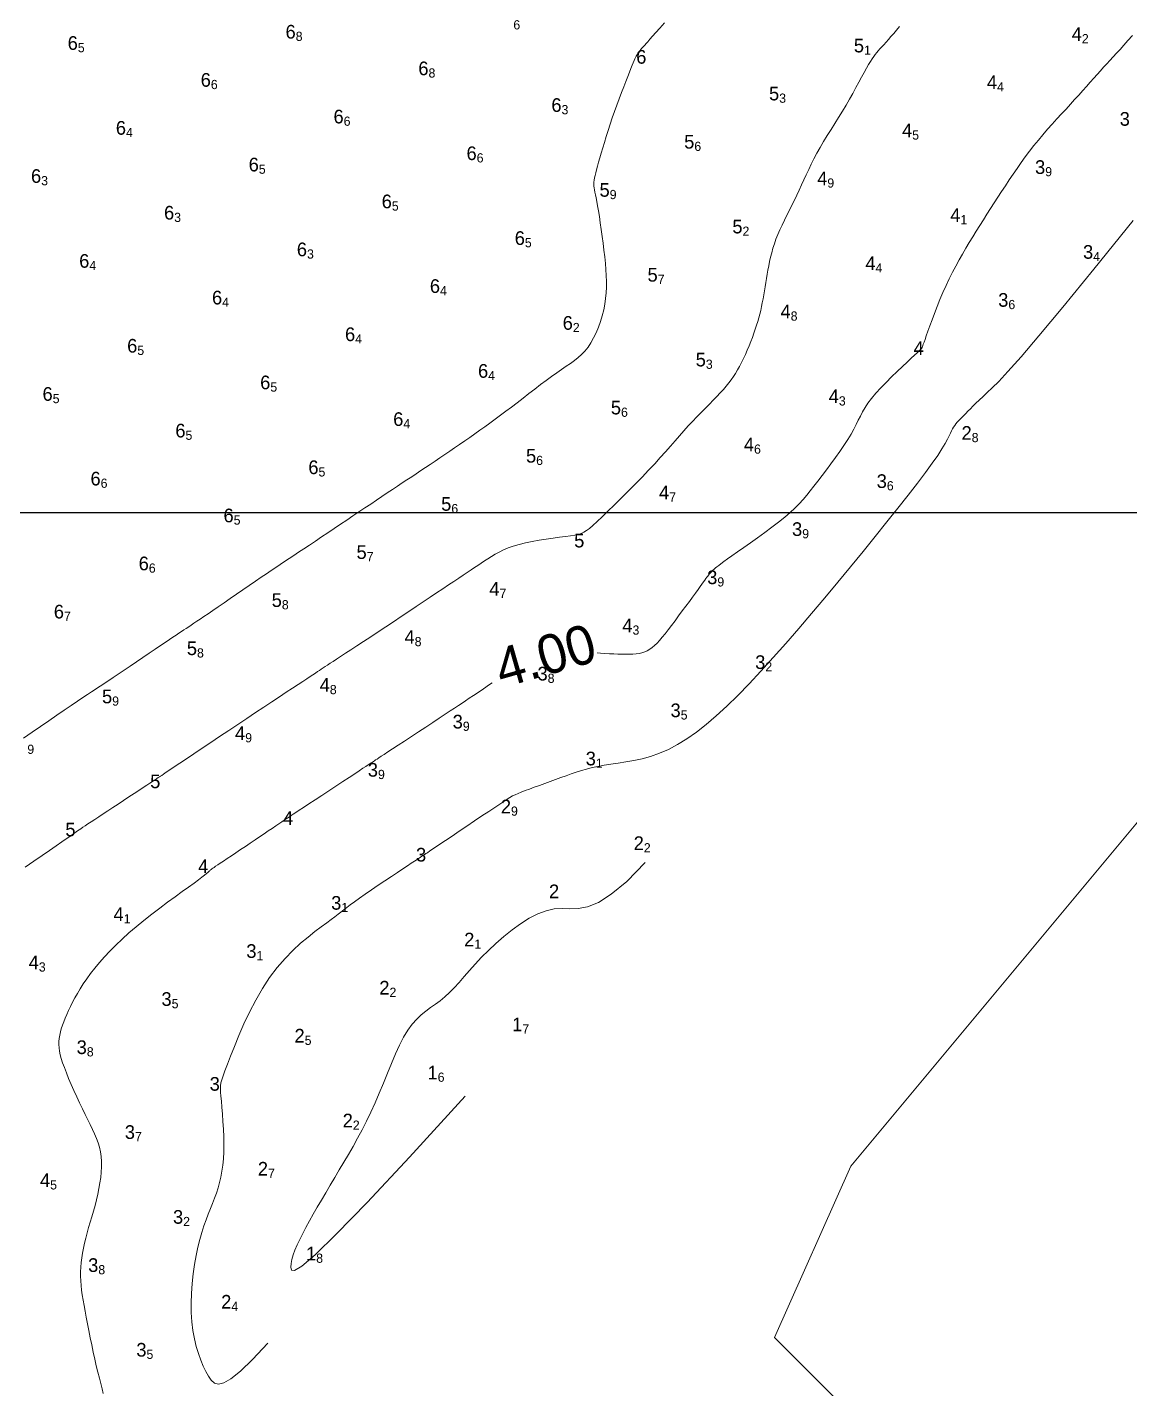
# Model space of a CAD drawing. Header units: millimetres. Extents: x 784883 to 785608, y 628235 to 628806.
# Drawn here: x 785402.5 to 785459, y 628455.1 to 628524.9 of the extents above; entities that cross this region are included whole.
import ezdxf
from ezdxf.enums import TextEntityAlignment as Align

# ---------------------------------------------------------------- set-up
doc = ezdxf.new("R2010")
doc.units = ezdxf.units.MM
for name, color, linetype in [('2_00', 92, 'Continuous'), ('3_00', 92, 'Continuous'), ('4_00', 5, 'Continuous'), ('5_00', 252, 'Continuous'), ('6_00', 255, 'Continuous'), ('Projection_Grid', 7, 'Continuous'), ('Topo_Ricanau_2023_dg2', 7, 'Continuous')]:
    doc.layers.add(name, color=color, linetype=linetype)
doc.layers.add('Soundings', color=7, linetype='Continuous', true_color=0x000000)

msp = doc.modelspace()

# ---------------------------------------------------------------- linework, layer by layer
at = {"layer": '2_00', "color": 92, "linetype": 'Continuous', "lineweight": 0, "true_color": 0x00c000, "flags": 128}
msp.add_lwpolyline([(785434.173, 628482.045), (785433.224, 628481.083), (785432.431, 628480.421), (785431.768, 628480.004), (785431.21, 628479.777), (785430.73, 628479.684), (785430.304, 628479.672), (785429.905, 628479.684), (785429.508, 628479.667), (785429.094, 628479.577), (785428.662, 628479.413), (785428.222, 628479.188), (785427.779, 628478.912), (785427.341, 628478.599), (785426.915, 628478.258), (785426.508, 628477.902), (785426.128, 628477.542), (785425.779, 628477.188), (785425.459, 628476.845), (785425.163, 628476.514), (785424.887, 628476.2), (785424.627, 628475.904), (785424.379, 628475.629), (785424.136, 628475.379), (785423.896, 628475.155), (785423.655, 628474.958), (785423.412, 628474.78), (785423.17, 628474.608), (785422.929, 628474.433), (785422.69, 628474.241), (785422.455, 628474.023), (785422.225, 628473.767), (785422.001, 628473.462), (785421.784, 628473.1), (785421.572, 628472.688), (785421.364, 628472.235), (785421.158, 628471.753), (785420.953, 628471.251), (785420.747, 628470.74), (785420.538, 628470.23), (785420.325, 628469.731), (785420.107, 628469.251), (785419.884, 628468.789), (785419.656, 628468.345), (785419.425, 628467.915), (785419.192, 628467.496), (785418.957, 628467.088), (785418.722, 628466.686), (785418.486, 628466.289), (785418.252, 628465.896), (785418.021, 628465.506), (785417.793, 628465.122), (785417.572, 628464.746), (785417.358, 628464.378), (785417.153, 628464.021), (785416.959, 628463.676), (785416.778, 628463.345), (785416.61, 628463.029), (785416.459, 628462.728), (785416.325, 628462.445), (785416.212, 628462.178), (785416.121, 628461.93), (785416.054, 628461.701), (785416.013, 628461.491), (785416.001, 628461.301), (785416.034, 628461.151), (785416.191, 628461.134), (785416.564, 628461.361), (785417.247, 628461.944), (785418.332, 628462.995), (785419.913, 628464.627), (785422.083, 628466.95), (785424.935, 628470.076)], dxfattribs=at)
at = {"layer": '3_00', "color": 92, "linetype": 'Continuous', "lineweight": 0, "true_color": 0x00c000, "flags": 128}
msp.add_lwpolyline([(785459.19, 628514.966), (785457.18, 628512.471), (785455.589, 628510.523), (785454.361, 628509.05), (785453.44, 628507.974), (785452.77, 628507.221), (785452.296, 628506.715), (785451.96, 628506.381), (785451.707, 628506.144), (785451.491, 628505.94), (785451.298, 628505.757), (785451.128, 628505.591), (785450.977, 628505.442), (785450.842, 628505.307), (785450.721, 628505.185), (785450.612, 628505.074), (785450.512, 628504.972), (785450.418, 628504.879), (785450.33, 628504.791), (785450.248, 628504.707), (785450.172, 628504.625), (785450.102, 628504.543), (785450.038, 628504.46), (785449.98, 628504.373), (785449.928, 628504.281), (785449.88, 628504.18), (785449.828, 628504.063), (785449.763, 628503.921), (785449.674, 628503.744), (785449.552, 628503.525), (785449.387, 628503.253), (785449.169, 628502.921), (785448.888, 628502.519), (785448.538, 628502.04), (785448.124, 628501.492), (785447.652, 628500.882), (785447.13, 628500.219), (785446.566, 628499.512), (785445.968, 628498.769), (785445.342, 628498), (785444.697, 628497.212), (785444.039, 628496.415), (785443.373, 628495.616), (785442.705, 628494.823), (785442.04, 628494.043), (785441.381, 628493.284), (785440.734, 628492.555), (785440.104, 628491.862), (785439.496, 628491.212), (785438.913, 628490.614), (785438.353, 628490.067), (785437.815, 628489.571), (785437.296, 628489.126), (785436.793, 628488.731), (785436.305, 628488.386), (785435.828, 628488.091), (785435.36, 628487.845), (785434.899, 628487.647), (785434.448, 628487.491), (785434.008, 628487.37), (785433.582, 628487.276), (785433.173, 628487.203), (785432.783, 628487.144), (785432.413, 628487.092), (785432.068, 628487.039), (785431.748, 628486.979), (785431.449, 628486.913), (785431.168, 628486.841), (785430.898, 628486.762), (785430.637, 628486.678), (785430.379, 628486.59), (785430.119, 628486.497), (785429.853, 628486.401), (785429.579, 628486.302), (785429.299, 628486.202), (785429.02, 628486.101), (785428.746, 628486.003), (785428.483, 628485.907), (785428.237, 628485.817), (785428.014, 628485.733), (785427.817, 628485.657), (785427.651, 628485.59), (785427.507, 628485.526), (785427.373, 628485.46), (785427.238, 628485.385), (785427.09, 628485.295), (785426.918, 628485.184), (785426.71, 628485.047), (785426.456, 628484.877), (785426.148, 628484.67), (785425.797, 628484.434), (785425.418, 628484.179), (785425.027, 628483.916), (785424.638, 628483.655), (785424.267, 628483.406), (785423.929, 628483.179), (785423.64, 628482.985), (785423.41, 628482.83), (785423.236, 628482.713), (785423.109, 628482.629), (785423.022, 628482.57), (785422.967, 628482.533), (785422.936, 628482.513), (785422.921, 628482.503), (785422.914, 628482.498), (785422.908, 628482.494), (785422.901, 628482.489), (785422.892, 628482.483), (785422.879, 628482.475), (785422.862, 628482.463), (785422.838, 628482.448), (785422.807, 628482.428), (785422.768, 628482.402), (785422.719, 628482.37), (785422.656, 628482.328), (785422.575, 628482.275), (785422.471, 628482.206), (785422.341, 628482.12), (785422.179, 628482.012), (785421.982, 628481.881), (785421.745, 628481.724), (785421.466, 628481.539), (785421.155, 628481.331), (785420.824, 628481.109), (785420.483, 628480.88), (785420.144, 628480.651), (785419.82, 628480.43), (785419.522, 628480.223), (785419.261, 628480.039), (785419.046, 628479.882), (785418.867, 628479.747), (785418.711, 628479.626), (785418.566, 628479.511), (785418.42, 628479.394), (785418.258, 628479.267), (785418.069, 628479.122), (785417.84, 628478.951), (785417.562, 628478.747), (785417.24, 628478.507), (785416.883, 628478.227), (785416.502, 628477.906), (785416.105, 628477.542), (785415.702, 628477.131), (785415.302, 628476.67), (785414.915, 628476.159), (785414.548, 628475.597), (785414.206, 628474.999), (785413.888, 628474.384), (785413.598, 628473.771), (785413.337, 628473.178), (785413.107, 628472.624), (785412.91, 628472.127), (785412.747, 628471.706), (785412.619, 628471.373), (785412.524, 628471.115), (785412.458, 628470.912), (785412.416, 628470.747), (785412.395, 628470.6), (785412.391, 628470.451), (785412.4, 628470.282), (785412.418, 628470.072), (785412.442, 628469.81), (785412.469, 628469.498), (785412.496, 628469.15), (785412.522, 628468.774), (785412.544, 628468.382), (785412.559, 628467.984), (785412.565, 628467.591), (785412.56, 628467.214), (785412.541, 628466.86), (785412.51, 628466.529), (785412.466, 628466.218), (785412.41, 628465.922), (785412.344, 628465.64), (785412.268, 628465.367), (785412.182, 628465.1), (785412.088, 628464.837), (785411.987, 628464.573), (785411.879, 628464.304), (785411.768, 628464.025), (785411.655, 628463.732), (785411.543, 628463.421), (785411.433, 628463.086), (785411.328, 628462.723), (785411.229, 628462.328), (785411.139, 628461.898), (785411.06, 628461.438), (785410.993, 628460.957), (785410.942, 628460.463), (785410.907, 628459.962), (785410.892, 628459.464), (785410.898, 628458.975), (785410.927, 628458.505), (785410.981, 628458.058), (785411.057, 628457.638), (785411.151, 628457.245), (785411.261, 628456.88), (785411.382, 628456.543), (785411.512, 628456.237), (785411.647, 628455.961), (785411.784, 628455.716), (785411.923, 628455.508), (785412.084, 628455.362), (785412.29, 628455.306), (785412.565, 628455.37), (785412.931, 628455.583), (785413.413, 628455.974), (785414.033, 628456.572), (785414.815, 628457.407)], dxfattribs=at)
at = {"layer": '4_00', "color": 5, "linetype": 'Continuous', "lineweight": 0, "true_color": 0x1b0fee, "flags": 128}
for points in [[(785459.151, 628524.45), (785458.924, 628524.189), (785458.715, 628523.952), (785458.521, 628523.735), (785458.339, 628523.535), (785458.167, 628523.347), (785458.001, 628523.168), (785457.839, 628522.993), (785457.677, 628522.817), (785457.513, 628522.637), (785457.343, 628522.45), (785457.168, 628522.254), (785456.986, 628522.05), (785456.798, 628521.838), (785456.603, 628521.619), (785456.4, 628521.393), (785456.19, 628521.161), (785455.973, 628520.921), (785455.748, 628520.676), (785455.516, 628520.424), (785455.28, 628520.167), (785455.041, 628519.904), (785454.802, 628519.636), (785454.564, 628519.362), (785454.329, 628519.084), (785454.099, 628518.801), (785453.875, 628518.514), (785453.657, 628518.223), (785453.445, 628517.929), (785453.238, 628517.634), (785453.035, 628517.337), (785452.836, 628517.039), (785452.64, 628516.742), (785452.447, 628516.446), (785452.256, 628516.152), (785452.067, 628515.86), (785451.88, 628515.569), (785451.695, 628515.279), (785451.511, 628514.99), (785451.329, 628514.701), (785451.148, 628514.412), (785450.968, 628514.122), (785450.789, 628513.831), (785450.612, 628513.538), (785450.436, 628513.24), (785450.263, 628512.937), (785450.091, 628512.626), (785449.923, 628512.306), (785449.757, 628511.974), (785449.595, 628511.631), (785449.437, 628511.274), (785449.284, 628510.912), (785449.139, 628510.551), (785449.003, 628510.199), (785448.877, 628509.866), (785448.764, 628509.558), (785448.665, 628509.284), (785448.582, 628509.052), (785448.517, 628508.867), (785448.466, 628508.725), (785448.429, 628508.621), (785448.403, 628508.548), (785448.385, 628508.499), (785448.374, 628508.468), (785448.366, 628508.45), (785448.36, 628508.437), (785448.352, 628508.424), (785448.339, 628508.406), (785448.313, 628508.377), (785448.27, 628508.332), (785448.204, 628508.267), (785448.109, 628508.176), (785447.98, 628508.054), (785447.812, 628507.897), (785447.601, 628507.701), (785447.356, 628507.472), (785447.087, 628507.218), (785446.806, 628506.946), (785446.523, 628506.665), (785446.25, 628506.382), (785445.997, 628506.105), (785445.774, 628505.842), (785445.591, 628505.598), (785445.441, 628505.37), (785445.314, 628505.152), (785445.203, 628504.938), (785445.097, 628504.722), (785444.989, 628504.5), (785444.868, 628504.264), (785444.725, 628504.009), (785444.555, 628503.731), (785444.361, 628503.435), (785444.148, 628503.127), (785443.923, 628502.811), (785443.692, 628502.495), (785443.461, 628502.185), (785443.236, 628501.886), (785443.022, 628501.605), (785442.825, 628501.346), (785442.637, 628501.105), (785442.454, 628500.877), (785442.266, 628500.658), (785442.066, 628500.441), (785441.848, 628500.223), (785441.603, 628499.997), (785441.325, 628499.759), (785441.01, 628499.505), (785440.664, 628499.24), (785440.301, 628498.97), (785439.932, 628498.702), (785439.568, 628498.442), (785439.22, 628498.197), (785438.9, 628497.972), (785438.62, 628497.775), (785438.388, 628497.61), (785438.201, 628497.475), (785438.053, 628497.366), (785437.938, 628497.278), (785437.849, 628497.208), (785437.782, 628497.152), (785437.729, 628497.106), (785437.685, 628497.066), (785437.644, 628497.028), (785437.605, 628496.991), (785437.568, 628496.954), (785437.531, 628496.916), (785437.494, 628496.876), (785437.457, 628496.833), (785437.417, 628496.785), (785437.376, 628496.733), (785437.332, 628496.674), (785437.282, 628496.607), (785437.225, 628496.528), (785437.159, 628496.434), (785437.08, 628496.324), (785436.987, 628496.194), (785436.878, 628496.041), (785436.749, 628495.864), (785436.601, 628495.66), (785436.436, 628495.434), (785436.259, 628495.193), (785436.074, 628494.943), (785435.886, 628494.69), (785435.699, 628494.44), (785435.518, 628494.201), (785435.347, 628493.978), (785435.19, 628493.775), (785435.044, 628493.595), (785434.908, 628493.434), (785434.779, 628493.294), (785434.654, 628493.171), (785434.53, 628493.066), (785434.406, 628492.978), (785434.278, 628492.905), (785434.144, 628492.846), (785434.004, 628492.801), (785433.856, 628492.767), (785433.7, 628492.744), (785433.535, 628492.73), (785433.361, 628492.723), (785433.176, 628492.722), (785432.98, 628492.725), (785432.774, 628492.732), (785432.558, 628492.742), (785432.334, 628492.755), (785432.106, 628492.769), (785431.875, 628492.786), (785431.708, 628492.799)], [(785426.324, 628491.256), (785426.192, 628491.168), (785425.88, 628490.96), (785425.601, 628490.772), (785425.36, 628490.611), (785425.15, 628490.47), (785424.959, 628490.343), (785424.778, 628490.221), (785424.594, 628490.099), (785424.396, 628489.967), (785424.173, 628489.82), (785423.915, 628489.649), (785423.613, 628489.45), (785423.276, 628489.228), (785422.917, 628488.992), (785422.548, 628488.749), (785422.181, 628488.508), (785421.829, 628488.277), (785421.504, 628488.063), (785421.219, 628487.876), (785420.982, 628487.72), (785420.79, 628487.594), (785420.638, 628487.494), (785420.518, 628487.415), (785420.424, 628487.354), (785420.35, 628487.305), (785420.29, 628487.266), (785420.237, 628487.231), (785420.185, 628487.197), (785420.127, 628487.159), (785420.057, 628487.112), (785419.966, 628487.053), (785419.85, 628486.976), (785419.7, 628486.878), (785419.511, 628486.753), (785419.274, 628486.598), (785418.988, 628486.41), (785418.662, 628486.196), (785418.311, 628485.965), (785417.948, 628485.726), (785417.586, 628485.488), (785417.241, 628485.261), (785416.925, 628485.053), (785416.653, 628484.875), (785416.434, 628484.731), (785416.263, 628484.618), (785416.129, 628484.529), (785416.021, 628484.458), (785415.931, 628484.398), (785415.847, 628484.342), (785415.76, 628484.283), (785415.658, 628484.215), (785415.535, 628484.132), (785415.39, 628484.035), (785415.225, 628483.923), (785415.041, 628483.8), (785414.842, 628483.666), (785414.627, 628483.521), (785414.401, 628483.369), (785414.164, 628483.209), (785413.918, 628483.044), (785413.67, 628482.877), (785413.422, 628482.711), (785413.182, 628482.549), (785412.953, 628482.395), (785412.74, 628482.252), (785412.549, 628482.124), (785412.386, 628482.014), (785412.252, 628481.924), (785412.146, 628481.853), (785412.064, 628481.798), (785412.001, 628481.755), (785411.954, 628481.721), (785411.919, 628481.693), (785411.89, 628481.669), (785411.864, 628481.646), (785411.837, 628481.619), (785411.803, 628481.585), (785411.753, 628481.54), (785411.682, 628481.479), (785411.582, 628481.398), (785411.446, 628481.293), (785411.269, 628481.16), (785411.042, 628480.993), (785410.762, 628480.79), (785410.435, 628480.556), (785410.073, 628480.294), (785409.684, 628480.01), (785409.28, 628479.709), (785408.869, 628479.396), (785408.462, 628479.077), (785408.068, 628478.755), (785407.697, 628478.436), (785407.349, 628478.121), (785407.025, 628477.811), (785406.722, 628477.506), (785406.442, 628477.207), (785406.184, 628476.915), (785405.947, 628476.63), (785405.732, 628476.354), (785405.536, 628476.087), (785405.36, 628475.828), (785405.2, 628475.579), (785405.057, 628475.338), (785404.927, 628475.105), (785404.809, 628474.881), (785404.702, 628474.665), (785404.604, 628474.458), (785404.513, 628474.259), (785404.43, 628474.067), (785404.355, 628473.881), (785404.289, 628473.702), (785404.232, 628473.529), (785404.185, 628473.36), (785404.149, 628473.196), (785404.123, 628473.034), (785404.108, 628472.876), (785404.105, 628472.716), (785404.116, 628472.552), (785404.14, 628472.379), (785404.178, 628472.194), (785404.232, 628471.994), (785404.301, 628471.774), (785404.388, 628471.532), (785404.491, 628471.264), (785404.609, 628470.975), (785404.739, 628470.671), (785404.877, 628470.358), (785405.021, 628470.042), (785405.167, 628469.729), (785405.312, 628469.425), (785405.454, 628469.135), (785405.589, 628468.864), (785405.717, 628468.61), (785405.835, 628468.368), (785405.942, 628468.136), (785406.037, 628467.908), (785406.119, 628467.681), (785406.186, 628467.451), (785406.237, 628467.215), (785406.271, 628466.969), (785406.288, 628466.713), (785406.29, 628466.449), (785406.278, 628466.178), (785406.252, 628465.901), (785406.214, 628465.619), (785406.165, 628465.333), (785406.105, 628465.045), (785406.037, 628464.756), (785405.961, 628464.467), (785405.88, 628464.178), (785405.797, 628463.892), (785405.714, 628463.609), (785405.632, 628463.33), (785405.554, 628463.056), (785405.482, 628462.788), (785405.419, 628462.528), (785405.363, 628462.275), (785405.317, 628462.027), (785405.28, 628461.783), (785405.251, 628461.544), (785405.232, 628461.308), (785405.221, 628461.073), (785405.221, 628460.84), (785405.23, 628460.606), (785405.247, 628460.37), (785405.274, 628460.128), (785405.308, 628459.878), (785405.349, 628459.616), (785405.397, 628459.34), (785405.451, 628459.047), (785405.511, 628458.735), (785405.576, 628458.401), (785405.645, 628458.05), (785405.717, 628457.688), (785405.792, 628457.321), (785405.87, 628456.955), (785405.948, 628456.595), (785406.028, 628456.249), (785406.108, 628455.921), (785406.186, 628455.617), (785406.26, 628455.336), (785406.325, 628455.075), (785406.378, 628454.833)]]:
    msp.add_lwpolyline(points, dxfattribs=at)
at = {"layer": '5_00', "color": 252, "linetype": 'Continuous', "lineweight": 0, "true_color": 0x8e919d, "flags": 128}
msp.add_lwpolyline([(785447.213, 628524.9), (785447.06, 628524.724), (785446.913, 628524.556), (785446.773, 628524.395), (785446.641, 628524.245), (785446.518, 628524.104), (785446.404, 628523.976), (785446.3, 628523.86), (785446.208, 628523.757), (785446.123, 628523.663), (785446.044, 628523.571), (785445.967, 628523.477), (785445.89, 628523.374), (785445.809, 628523.257), (785445.723, 628523.121), (785445.626, 628522.96), (785445.519, 628522.769), (785445.4, 628522.552), (785445.269, 628522.311), (785445.128, 628522.05), (785444.977, 628521.772), (785444.816, 628521.48), (785444.645, 628521.179), (785444.466, 628520.871), (785444.279, 628520.56), (785444.087, 628520.247), (785443.892, 628519.934), (785443.697, 628519.623), (785443.505, 628519.313), (785443.32, 628519.008), (785443.142, 628518.708), (785442.977, 628518.414), (785442.824, 628518.128), (785442.684, 628517.849), (785442.553, 628517.577), (785442.429, 628517.309), (785442.309, 628517.044), (785442.191, 628516.783), (785442.073, 628516.523), (785441.951, 628516.265), (785441.825, 628516.006), (785441.695, 628515.747), (785441.565, 628515.489), (785441.435, 628515.233), (785441.308, 628514.979), (785441.187, 628514.729), (785441.073, 628514.481), (785440.968, 628514.238), (785440.875, 628514), (785440.793, 628513.766), (785440.72, 628513.536), (785440.655, 628513.309), (785440.598, 628513.085), (785440.547, 628512.863), (785440.501, 628512.643), (785440.46, 628512.424), (785440.421, 628512.206), (785440.385, 628511.99), (785440.35, 628511.775), (785440.316, 628511.562), (785440.282, 628511.352), (785440.248, 628511.145), (785440.212, 628510.942), (785440.175, 628510.743), (785440.135, 628510.548), (785440.091, 628510.356), (785440.045, 628510.166), (785439.994, 628509.976), (785439.939, 628509.784), (785439.879, 628509.589), (785439.814, 628509.39), (785439.743, 628509.185), (785439.666, 628508.972), (785439.584, 628508.755), (785439.497, 628508.535), (785439.405, 628508.315), (785439.311, 628508.097), (785439.213, 628507.884), (785439.114, 628507.679), (785439.013, 628507.483), (785438.911, 628507.299), (785438.806, 628507.125), (785438.697, 628506.957), (785438.582, 628506.794), (785438.459, 628506.632), (785438.326, 628506.469), (785438.181, 628506.302), (785438.022, 628506.128), (785437.848, 628505.944), (785437.661, 628505.751), (785437.462, 628505.55), (785437.255, 628505.34), (785437.04, 628505.123), (785436.821, 628504.898), (785436.599, 628504.666), (785436.376, 628504.427), (785436.154, 628504.183), (785435.931, 628503.93), (785435.701, 628503.668), (785435.463, 628503.395), (785435.212, 628503.109), (785434.944, 628502.809), (785434.656, 628502.492), (785434.345, 628502.158), (785434.009, 628501.806), (785433.655, 628501.443), (785433.293, 628501.078), (785432.933, 628500.719), (785432.584, 628500.376), (785432.256, 628500.058), (785431.959, 628499.772), (785431.701, 628499.528), (785431.489, 628499.331), (785431.315, 628499.179), (785431.165, 628499.063), (785431.027, 628498.977), (785430.889, 628498.915), (785430.737, 628498.87), (785430.56, 628498.834), (785430.345, 628498.802), (785430.083, 628498.766), (785429.78, 628498.727), (785429.448, 628498.683), (785429.096, 628498.632), (785428.735, 628498.576), (785428.376, 628498.512), (785428.028, 628498.44), (785427.702, 628498.36), (785427.406, 628498.271), (785427.139, 628498.174), (785426.897, 628498.07), (785426.677, 628497.962), (785426.474, 628497.85), (785426.285, 628497.736), (785426.106, 628497.621), (785425.934, 628497.507), (785425.765, 628497.395), (785425.595, 628497.282), (785425.421, 628497.167), (785425.24, 628497.046), (785425.047, 628496.918), (785424.839, 628496.78), (785424.612, 628496.629), (785424.364, 628496.463), (785424.091, 628496.281), (785423.795, 628496.082), (785423.478, 628495.87), (785423.142, 628495.645), (785422.79, 628495.41), (785422.424, 628495.165), (785422.046, 628494.913), (785421.658, 628494.656), (785421.264, 628494.395), (785420.869, 628494.134), (785420.478, 628493.876), (785420.097, 628493.626), (785419.733, 628493.387), (785419.391, 628493.162), (785419.076, 628492.956), (785418.796, 628492.773), (785418.553, 628492.614), (785418.345, 628492.477), (785418.167, 628492.361), (785418.015, 628492.261), (785417.883, 628492.174), (785417.767, 628492.098), (785417.662, 628492.029), (785417.564, 628491.964), (785417.468, 628491.9), (785417.368, 628491.833), (785417.258, 628491.76), (785417.133, 628491.677), (785416.988, 628491.581), (785416.816, 628491.467), (785416.613, 628491.332), (785416.373, 628491.173), (785416.091, 628490.987), (785415.77, 628490.776), (785415.416, 628490.542), (785415.031, 628490.288), (785414.622, 628490.017), (785414.191, 628489.732), (785413.743, 628489.435), (785413.283, 628489.13), (785412.816, 628488.818), (785412.349, 628488.507), (785411.891, 628488.201), (785411.451, 628487.906), (785411.036, 628487.627), (785410.654, 628487.372), (785410.315, 628487.144), (785410.027, 628486.95), (785409.795, 628486.795), (785409.614, 628486.674), (785409.478, 628486.583), (785409.379, 628486.516), (785409.31, 628486.47), (785409.263, 628486.439), (785409.231, 628486.418), (785409.207, 628486.402), (785409.183, 628486.386), (785409.155, 628486.368), (785409.118, 628486.343), (785409.067, 628486.31), (785408.996, 628486.263), (785408.902, 628486.202), (785408.779, 628486.121), (785408.623, 628486.018), (785408.431, 628485.892), (785408.207, 628485.745), (785407.96, 628485.582), (785407.695, 628485.408), (785407.421, 628485.228), (785407.145, 628485.047), (785406.874, 628484.868), (785406.614, 628484.698), (785406.373, 628484.539), (785406.15, 628484.393), (785405.948, 628484.259), (785405.764, 628484.138), (785405.601, 628484.03), (785405.457, 628483.935), (785405.333, 628483.853), (785405.229, 628483.783), (785405.143, 628483.725), (785405.068, 628483.673), (785404.992, 628483.62), (785404.906, 628483.56), (785404.8, 628483.485), (785404.663, 628483.389), (785404.485, 628483.265), (785404.256, 628483.106), (785403.969, 628482.907), (785403.63, 628482.673), (785403.248, 628482.409), (785402.83, 628482.122), (785402.387, 628481.817)], dxfattribs=at)
at = {"layer": '6_00', "color": 18, "linetype": 'Continuous', "lineweight": 0, "true_color": 0x000000, "flags": 128}
msp.add_lwpolyline([(785435.154, 628525.087), (785434.917, 628524.819), (785434.717, 628524.593), (785434.551, 628524.406), (785434.415, 628524.253), (785434.304, 628524.128), (785434.215, 628524.028), (785434.143, 628523.948), (785434.083, 628523.881), (785434.032, 628523.824), (785433.986, 628523.772), (785433.944, 628523.723), (785433.904, 628523.677), (785433.868, 628523.632), (785433.834, 628523.587), (785433.801, 628523.541), (785433.77, 628523.494), (785433.739, 628523.443), (785433.709, 628523.388), (785433.677, 628523.325), (785433.643, 628523.251), (785433.603, 628523.161), (785433.557, 628523.052), (785433.503, 628522.919), (785433.439, 628522.76), (785433.363, 628522.57), (785433.274, 628522.346), (785433.175, 628522.094), (785433.067, 628521.816), (785432.953, 628521.518), (785432.835, 628521.205), (785432.715, 628520.881), (785432.596, 628520.552), (785432.481, 628520.222), (785432.371, 628519.896), (785432.266, 628519.577), (785432.168, 628519.267), (785432.076, 628518.969), (785431.991, 628518.685), (785431.913, 628518.418), (785431.842, 628518.171), (785431.778, 628517.947), (785431.721, 628517.746), (785431.673, 628517.567), (785431.632, 628517.409), (785431.598, 628517.267), (785431.572, 628517.141), (785431.553, 628517.026), (785431.542, 628516.921), (785431.537, 628516.823), (785431.54, 628516.728), (785431.55, 628516.633), (785431.566, 628516.531), (785431.588, 628516.416), (785431.616, 628516.282), (785431.648, 628516.125), (785431.685, 628515.939), (785431.726, 628515.717), (785431.771, 628515.456), (785431.819, 628515.162), (785431.868, 628514.841), (785431.917, 628514.501), (785431.966, 628514.149), (785432.013, 628513.792), (785432.056, 628513.437), (785432.096, 628513.092), (785432.13, 628512.762), (785432.157, 628512.445), (785432.177, 628512.14), (785432.186, 628511.842), (785432.185, 628511.55), (785432.171, 628511.26), (785432.143, 628510.97), (785432.1, 628510.677), (785432.041, 628510.378), (785431.966, 628510.077), (785431.876, 628509.779), (785431.772, 628509.487), (785431.656, 628509.206), (785431.527, 628508.94), (785431.388, 628508.692), (785431.238, 628508.469), (785431.08, 628508.271), (785430.911, 628508.095), (785430.731, 628507.934), (785430.54, 628507.783), (785430.336, 628507.637), (785430.118, 628507.488), (785429.885, 628507.33), (785429.637, 628507.159), (785429.372, 628506.97), (785429.094, 628506.764), (785428.806, 628506.546), (785428.51, 628506.319), (785428.21, 628506.087), (785427.909, 628505.853), (785427.61, 628505.622), (785427.316, 628505.397), (785427.03, 628505.181), (785426.752, 628504.974), (785426.479, 628504.774), (785426.212, 628504.58), (785425.949, 628504.391), (785425.688, 628504.207), (785425.43, 628504.025), (785425.172, 628503.845), (785424.915, 628503.666), (785424.657, 628503.487), (785424.401, 628503.31), (785424.146, 628503.134), (785423.893, 628502.961), (785423.642, 628502.79), (785423.394, 628502.622), (785423.15, 628502.458), (785422.91, 628502.297), (785422.672, 628502.139), (785422.435, 628501.982), (785422.197, 628501.824), (785421.957, 628501.666), (785421.713, 628501.505), (785421.463, 628501.34), (785421.207, 628501.17), (785420.941, 628500.993), (785420.668, 628500.811), (785420.386, 628500.622), (785420.097, 628500.428), (785419.8, 628500.229), (785419.496, 628500.025), (785419.185, 628499.817), (785418.868, 628499.604), (785418.545, 628499.387), (785418.219, 628499.169), (785417.895, 628498.952), (785417.574, 628498.737), (785417.26, 628498.528), (785416.958, 628498.326), (785416.669, 628498.134), (785416.399, 628497.954), (785416.147, 628497.787), (785415.911, 628497.63), (785415.684, 628497.48), (785415.46, 628497.331), (785415.233, 628497.18), (785414.998, 628497.022), (785414.748, 628496.854), (785414.478, 628496.671), (785414.184, 628496.471), (785413.871, 628496.257), (785413.546, 628496.034), (785413.217, 628495.808), (785412.891, 628495.583), (785412.575, 628495.366), (785412.277, 628495.161), (785412.003, 628494.973), (785411.76, 628494.806), (785411.545, 628494.66), (785411.355, 628494.53), (785411.186, 628494.415), (785411.033, 628494.313), (785410.895, 628494.219), (785410.765, 628494.133), (785410.642, 628494.051), (785410.52, 628493.97), (785410.396, 628493.888), (785410.264, 628493.8), (785410.119, 628493.705), (785409.958, 628493.597), (785409.774, 628493.474), (785409.563, 628493.333), (785409.32, 628493.17), (785409.043, 628492.984), (785408.739, 628492.78), (785408.418, 628492.563), (785408.089, 628492.342), (785407.762, 628492.122), (785407.448, 628491.91), (785407.155, 628491.713), (785406.893, 628491.538), (785406.67, 628491.388), (785406.476, 628491.259), (785406.302, 628491.144), (785406.136, 628491.034), (785405.969, 628490.923), (785405.788, 628490.802), (785405.584, 628490.666), (785405.344, 628490.505), (785405.062, 628490.315), (785404.741, 628490.098), (785404.385, 628489.856), (785404, 628489.595), (785403.594, 628489.318), (785403.17, 628489.029), (785402.734, 628488.731), (785402.293, 628488.429)], dxfattribs=at)
at = {"layer": 'Projection_Grid', "color": 18, "linetype": 'Continuous', "true_color": 0x000000}
msp.add_line((784909.293, 628500), (785582.145, 628500), dxfattribs=at)
at = {"layer": 'Topo_Ricanau_2023_dg2', "color": 18, "linetype": 'Continuous', "lineweight": 20, "true_color": 0x000000}
for p, q in [((785464.24, 628489.93), (785444.71, 628466.49)), ((785444.71, 628466.49), (785440.8, 628457.7)), ((785440.8, 628457.7), (785462.29, 628436.22))]:
    msp.add_line(p, q, dxfattribs=at)

# ---------------------------------------------------------------- texts
at = {"layer": '4_00', "color": 5, "true_color": 0x1b0fee}
msp.add_text('4.00', height=2, rotation=15.989, dxfattribs=at).set_placement((785426.819, 628490.982))
at = {"layer": 'Soundings', "color": 18, "true_color": 0x000000}
for s, p in [('6', (785416.25, 628524.64, 6.79)), ('6', (785405.08, 628524.06, 6.53)), ('6', (785434.23, 628523.35, 5.95)), ('6', (785411.9, 628522.17, 6.57)), ('6', (785423.06, 628522.76, 6.76)), ('6', (785429.88, 628520.88, 6.25)), ('6', (785418.71, 628520.29, 6.62)), ('6', (785407.55, 628519.71, 6.41)), ('5', (785436.69, 628519, 5.58)), ('6', (785425.53, 628518.41, 6.6)), ('6', (785403.2, 628517.24, 6.32)), ('6', (785414.36, 628517.83, 6.46)), ('6', (785421.18, 628515.94, 6.5)), ('5', (785432.35, 628516.53, 5.91)), ('6', (785410.02, 628515.36, 6.31)), ('6', (785428, 628514.06, 6.5)), ('6', (785416.83, 628513.48, 6.33)), ('6', (785405.67, 628512.89, 6.39)), ('5', (785434.81, 628512.18, 5.68)), ('6', (785412.48, 628511.01, 6.38)), ('6', (785423.65, 628511.6, 6.39)), ('6', (785430.46, 628509.71, 6.23)), ('6', (785419.3, 628509.13, 6.37)), ('6', (785408.13, 628508.54, 6.46)), ('6', (785426.12, 628507.25, 6.36)), ('6', (785403.79, 628506.07, 6.53)), ('6', (785414.95, 628506.66, 6.45)), ('6', (785421.77, 628504.78, 6.44)), ('5', (785432.93, 628505.37, 5.58)), ('6', (785410.6, 628504.19, 6.52)), ('5', (785428.58, 628502.9, 5.56)), ('6', (785417.42, 628502.31, 6.49)), ('6', (785406.25, 628501.73, 6.6)), ('6', (785413.07, 628499.84, 6.54)), ('5', (785424.23, 628500.43, 5.63)), ('5', (785419.89, 628497.96, 5.69)), ('6', (785408.72, 628497.38, 6.6)), ('6', (785404.37, 628494.91, 6.65)), ('5', (785415.54, 628495.5, 5.75)), ('5', (785411.19, 628493.03, 5.82)), ('5', (785406.84, 628490.56, 5.88))]:
    msp.add_text(s, height=0.7, dxfattribs=at).set_placement(p, align=Align.MIDDLE_RIGHT)
for s, p in [('8', (785416.25, 628524.64, 6.79)), ('6', (785427.41, 628525.23, 6.64)), ('5', (785405.08, 628524.06, 6.53)), ('8', (785423.06, 628522.76, 6.76)), ('6', (785411.9, 628522.17, 6.57)), ('3', (785429.88, 628520.88, 6.25)), ('4', (785407.55, 628519.71, 6.41)), ('6', (785418.71, 628520.29, 6.62)), ('6', (785436.69, 628519, 5.58)), ('6', (785425.53, 628518.41, 6.6)), ('5', (785414.36, 628517.83, 6.46)), ('3', (785403.2, 628517.24, 6.32)), ('9', (785432.35, 628516.53, 5.91)), ('5', (785421.18, 628515.94, 6.5)), ('3', (785410.02, 628515.36, 6.31)), ('3', (785416.83, 628513.48, 6.33)), ('5', (785428, 628514.06, 6.5)), ('4', (785405.67, 628512.89, 6.39)), ('7', (785434.81, 628512.18, 5.68)), ('4', (785423.65, 628511.6, 6.39)), ('4', (785412.48, 628511.01, 6.38)), ('2', (785430.46, 628509.71, 6.23)), ('5', (785408.13, 628508.54, 6.46)), ('4', (785419.3, 628509.13, 6.37)), ('4', (785426.12, 628507.25, 6.36)), ('5', (785414.95, 628506.66, 6.45)), ('5', (785403.79, 628506.07, 6.53)), ('6', (785432.93, 628505.37, 5.58)), ('4', (785421.77, 628504.78, 6.44)), ('5', (785410.6, 628504.19, 6.52)), ('5', (785417.42, 628502.31, 6.49)), ('6', (785428.58, 628502.9, 5.56)), ('6', (785406.25, 628501.73, 6.6)), ('6', (785424.23, 628500.43, 5.63)), ('5', (785413.07, 628499.84, 6.54)), ('6', (785408.72, 628497.38, 6.6)), ('7', (785419.89, 628497.96, 5.69)), ('8', (785415.54, 628495.5, 5.75)), ('7', (785404.37, 628494.91, 6.65)), ('8', (785411.19, 628493.03, 5.82)), ('9', (785406.84, 628490.56, 5.88)), ('9', (785402.49, 628488.09, 5.94))]:
    msp.add_text(s, height=0.472, dxfattribs=at).set_placement(p, align=Align.TOP_LEFT)
at = {"layer": 'Soundings', "color": 5, "true_color": 0x1b0fee}
for p in [(785456.56, 628524.52, 4.21), (785452.21, 628522.05, 4.39), (785450.33, 628515.24, 4.13), (785445.98, 628512.77, 4.42), (785444.1, 628505.95, 4.27), (785433.52, 628494.2, 4.27), (785411.77, 628481.86, 4.04), (785407.43, 628479.4, 4.1), (785403.08, 628476.93, 4.3), (785403.66, 628465.76, 4.47)]:
    msp.add_text('4', height=0.7, dxfattribs=at).set_placement(p, align=Align.MIDDLE_RIGHT)
at = {"layer": 'Soundings', "color": 252, "true_color": 0x8e919d}
for p in [(785445.39, 628523.93, 5.08), (785441.04, 628521.47, 5.26), (785439.16, 628514.65, 5.19), (785437.28, 628507.83, 5.25), (785404.96, 628483.74, 5.02)]:
    msp.add_text('5', height=0.7, dxfattribs=at).set_placement(p, align=Align.MIDDLE_RIGHT)
for s, p in [('1', (785445.39, 628523.93, 5.08)), ('3', (785441.04, 628521.47, 5.26)), ('2', (785439.16, 628514.65, 5.19)), ('3', (785437.28, 628507.83, 5.25))]:
    msp.add_text(s, height=0.472, dxfattribs=at).set_placement(p, align=Align.TOP_LEFT)
at = {"layer": 'Soundings', "color": 5, "true_color": 0x1b0fee}
for s, p in [('2', (785456.56, 628524.52, 4.21)), ('4', (785452.21, 628522.05, 4.39)), ('1', (785450.33, 628515.24, 4.13)), ('4', (785445.98, 628512.77, 4.42)), ('3', (785444.1, 628505.95, 4.27)), ('3', (785433.52, 628494.2, 4.27)), ('1', (785407.43, 628479.4, 4.1)), ('3', (785403.08, 628476.93, 4.3)), ('5', (785403.66, 628465.76, 4.47))]:
    msp.add_text(s, height=0.472, dxfattribs=at).set_placement(p, align=Align.TOP_LEFT)
at = {"layer": 'Soundings', "color": 92, "true_color": 0x00c000}
for s, p in [('3', (785459.02, 628520.17, 3.7)), ('3', (785454.68, 628517.7, 3.86)), ('3', (785457.14, 628513.35, 3.39)), ('3', (785452.79, 628510.89, 3.62)), ('4', (785448.45, 628508.42, 3.99)), ('2', (785450.91, 628504.07, 2.77)), ('3', (785446.56, 628501.6, 3.57)), ('3', (785442.22, 628499.14, 3.87)), ('3', (785437.87, 628496.67, 3.93)), ('3', (785440.33, 628492.32, 3.17)), ('3', (785429.17, 628491.73, 3.78)), ('3', (785435.99, 628489.85, 3.46)), ('3', (785424.82, 628489.27, 3.85)), ('3', (785431.64, 628487.38, 3.05)), ('3', (785420.47, 628486.8, 3.91)), ('2', (785427.29, 628484.92, 2.92)), ('4', (785416.12, 628484.33, 3.97)), ('2', (785434.1, 628483.04, 2.22)), ('3', (785422.94, 628482.45, 2.99)), ('2', (785429.76, 628480.57, 2)), ('3', (785418.59, 628479.98, 3.05)), ('3', (785414.24, 628477.51, 3.1)), ('2', (785425.41, 628478.1, 2.05)), ('2', (785421.06, 628475.63, 2.21)), ('3', (785409.89, 628475.05, 3.46)), ('3', (785405.54, 628472.58, 3.79)), ('2', (785416.71, 628473.17, 2.54)), ('3', (785412.36, 628470.7, 3)), ('2', (785419.18, 628468.82, 2.15)), ('3', (785408.01, 628468.23, 3.73)), ('2', (785414.83, 628466.35, 2.67)), ('3', (785410.48, 628463.88, 3.21)), ('3', (785406.13, 628461.41, 3.8)), ('2', (785412.95, 628459.53, 2.42)), ('3', (785408.6, 628457.07, 3.52))]:
    msp.add_text(s, height=0.7, dxfattribs=at).set_placement(p, align=Align.MIDDLE_RIGHT)
at = {"layer": 'Soundings', "color": 214, "true_color": 0x8c1b96}
for s, p in [('4', (785447.86, 628519.58, 4.54)), ('4', (785443.51, 628517.12, 4.9)), ('4', (785441.63, 628510.3, 4.82)), ('4', (785439.75, 628503.48, 4.57)), ('4', (785435.4, 628501.02, 4.74)), ('5', (785431.05, 628498.55, 4.96)), ('4', (785426.7, 628496.08, 4.7)), ('4', (785422.35, 628493.61, 4.77)), ('4', (785418, 628491.15, 4.83)), ('4', (785413.66, 628488.68, 4.89)), ('5', (785409.31, 628486.21, 4.96))]:
    msp.add_text(s, height=0.7, dxfattribs=at).set_placement(p, align=Align.MIDDLE_RIGHT)
for s, p in [('5', (785447.86, 628519.58, 4.54)), ('9', (785443.51, 628517.12, 4.9)), ('8', (785441.63, 628510.3, 4.82)), ('6', (785439.75, 628503.48, 4.57)), ('7', (785435.4, 628501.02, 4.74)), ('7', (785426.7, 628496.08, 4.7)), ('8', (785422.35, 628493.61, 4.77)), ('8', (785418, 628491.15, 4.83)), ('9', (785413.66, 628488.68, 4.89))]:
    msp.add_text(s, height=0.472, dxfattribs=at).set_placement(p, align=Align.TOP_LEFT)
at = {"layer": 'Soundings', "color": 92, "true_color": 0x00c000}
for s, p in [('9', (785454.68, 628517.7, 3.86)), ('4', (785457.14, 628513.35, 3.39)), ('6', (785452.79, 628510.89, 3.62)), ('8', (785450.91, 628504.07, 2.77)), ('6', (785446.56, 628501.6, 3.57)), ('9', (785442.22, 628499.14, 3.87)), ('9', (785437.87, 628496.67, 3.93)), ('2', (785440.33, 628492.32, 3.17)), ('8', (785429.17, 628491.73, 3.78)), ('5', (785435.99, 628489.85, 3.46)), ('9', (785424.82, 628489.27, 3.85)), ('1', (785431.64, 628487.38, 3.05)), ('9', (785420.47, 628486.8, 3.91)), ('9', (785427.29, 628484.92, 2.92)), ('2', (785434.1, 628483.04, 2.22)), ('1', (785418.59, 628479.98, 3.05)), ('1', (785425.41, 628478.1, 2.05)), ('1', (785414.24, 628477.51, 3.1)), ('5', (785409.89, 628475.05, 3.46)), ('2', (785421.06, 628475.63, 2.21)), ('5', (785416.71, 628473.17, 2.54)), ('8', (785405.54, 628472.58, 3.79)), ('2', (785419.18, 628468.82, 2.15)), ('7', (785408.01, 628468.23, 3.73)), ('7', (785414.83, 628466.35, 2.67)), ('2', (785410.48, 628463.88, 3.21)), ('8', (785406.13, 628461.41, 3.8)), ('4', (785412.95, 628459.53, 2.42)), ('5', (785408.6, 628457.07, 3.52))]:
    msp.add_text(s, height=0.472, dxfattribs=at).set_placement(p, align=Align.TOP_LEFT)
at = {"layer": 'Soundings', "color": 1, "true_color": 0xff0000}
for p in [(785427.87, 628473.75, 1.71), (785423.53, 628471.28, 1.61), (785417.3, 628462, 1.75)]:
    msp.add_text('1', height=0.7, dxfattribs=at).set_placement(p, align=Align.MIDDLE_RIGHT)
for s, p in [('7', (785427.87, 628473.75, 1.71)), ('6', (785423.53, 628471.28, 1.61)), ('8', (785417.3, 628462, 1.75))]:
    msp.add_text(s, height=0.472, dxfattribs=at).set_placement(p, align=Align.TOP_LEFT)

doc.saveas('drawing.dxf')
